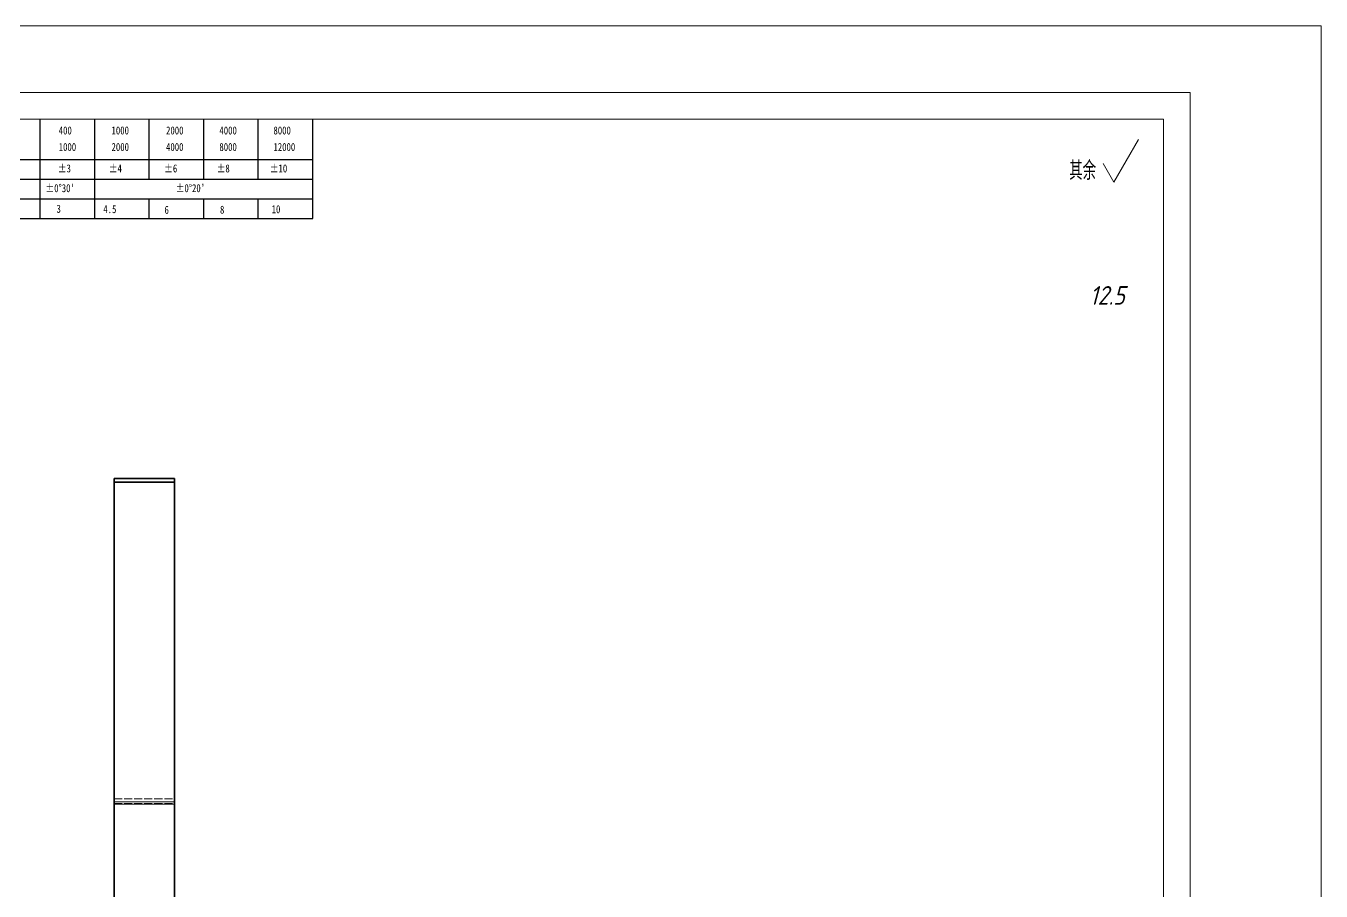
# Model space of a CAD drawing. Header units: millimetres. Extents: x -24189 to 119503, y -125094 to -79532.
# Drawn here: x 118532 to 119503, y -81204 to -80556 of the extents above; entities that cross this region are included whole.
import ezdxf
from ezdxf.enums import TextEntityAlignment as Align

# ---------------------------------------------------------------- set-up
doc = ezdxf.new("R2010")
doc.units = ezdxf.units.MM
doc.header["$LTSCALE"] = 0.5
for name, pattern in [('AM_ISO02W050x2', [3.75, 3, -0.75]), ('DASHED', [15, 12, -3]), ('DOT2', [0.125, 0, -0.125])]:
    doc.linetypes.add(name, pattern=pattern)
doc.layers.add('图\\M+19E79\\M+195B6\\M+18E9A', color=7, linetype='Continuous')
for name, color, linetype, lineweight in [('图框', 7, 'Continuous', 18), ('标注线', 3, 'Continuous', 18), ('粗实线', 7, 'Continuous', 35), ('虚线', 1, 'AM_ISO02W050x2', 18)]:
    doc.layers.add(name, color=color, linetype=linetype, lineweight=lineweight)
doc.layers.add('打印', color=7, linetype='Continuous', lineweight=15, plot=False)
doc.layers.add('打印-禁用', color=7, linetype='Continuous', lineweight=15, plot=False)
doc.styles.add('国标', font='simfang.ttf', dxfattribs={"width": 0.8})
doc.styles.add('机械长仿宋', font='gbenor.shx', dxfattribs={"height": 1, "bigfont": 'gbcbig.shx'})

# ---------------------------------------------------------------- blocks, each defined once
blk = doc.blocks.new('GZDEH零件A3图框V01版')
at = {"layer": '图\\M+19E79\\M+195B6\\M+18E9A', "color": 9}
for p, q in [((3061.98, -1561.98), (3061.98, -1554.46)), ((3072.2, -1561.98), (3072.2, -1554.46)), ((3082.42, -1561.98), (3082.42, -1554.46)), ((3092.64, -1561.98), (3092.64, -1554.46)), ((3102.86, -1561.98), (3102.86, -1554.46)), ((3113.09, -1573.08), (3113.09, -1554.46)), ((2996.09, -1561.98), (3113.09, -1561.98)), ((3061.98, -1573.08), (3061.98, -1561.98)), ((3072.2, -1573.08), (3072.2, -1561.98)), ((3082.42, -1565.68), (3082.42, -1561.98)), ((3092.64, -1565.68), (3092.64, -1561.98)), ((3102.86, -1565.68), (3102.86, -1561.98)), ((2996.09, -1565.68), (3113.09, -1565.68)), ((2996.09, -1569.38), (3113.09, -1569.38)), ((3082.42, -1573.08), (3082.42, -1569.48)), ((3092.64, -1573.08), (3092.64, -1569.38)), ((3102.86, -1573.08), (3102.86, -1569.38)), ((2990.09, -1573.08), (3113.09, -1573.08))]:
    blk.add_line(p, q, dxfattribs=at)
at = {"layer": '图框', "linetype": 'Continuous'}
for p, q in [((3272.49, -1554.46), (2882.49, -1554.46)), ((3272.49, -1832.96), (3272.49, -1554.46))]:
    blk.add_line(p, q, dxfattribs=at)
at = {"layer": '打印-禁用', "linetype": 'Continuous'}
for p, q in [((3277.49, -1549.46), (2857.49, -1549.46)), ((3277.49, -1846.46), (3277.49, -1549.46))]:
    blk.add_line(p, q, dxfattribs=at)
at = {"layer": '图\\M+19E79\\M+195B6\\M+18E9A', "color": 9, "style": '国标', "width": 0.8}
for s, p in [('400', (3065.46, -1557.31)), ('1000', (3075.36, -1557.31)), ('2000', (3085.57, -1557.31)), ('4000', (3095.57, -1557.31)), ('8000', (3105.7, -1557.31)), ('1000', (3065.46, -1560.41)), ('2000', (3075.36, -1560.41)), ('4000', (3085.57, -1560.41)), ('8000', (3095.57, -1560.41)), ('12000', (3105.7, -1560.41)), ('±3', (3065.3, -1564.42)), ('±4', (3074.85, -1564.42)), ('±6', (3085.22, -1564.42)), ('±8', (3095.06, -1564.42)), ('±10', (3105.02, -1564.42)), ("±0%%D30'", (3062.98, -1568.12)), ("±0%%D20'", (3087.38, -1568.12)), ('3', (3065.05, -1571.98)), ('4.5', (3073.82, -1572.05)), ('6', (3085.28, -1572.19)), ('8', (3095.68, -1572.15)), ('10', (3105.36, -1572.06))]:
    blk.add_text(s, height=1.5, dxfattribs=at).set_placement(p)
blk = doc.blocks.new('DEH A3')
at = {"layer": '图框'}
blk.add_blockref('GZDEH零件A3图框V01版', (-2857.49, 1846.46), dxfattribs=at)
blk = doc.blocks.new('其余任何12.5')
at = {"layer": '标注线'}
for p, q in [((0, 0), (4.62, 8)), ((-2.02, 3.5), (0, 0))]:
    blk.add_line(p, q, dxfattribs=at)
at = {"layer": '标注线', "color": 7, "linetype": 'DOT2', "style": '机械长仿宋'}
blk.add_text('其余', height=3.5, dxfattribs=at).set_placement((-8.38, 0.4))
at = {"layer": '标注线', "color": 2, "style": '机械长仿宋', "oblique": 15}
blk.add_attdef('12.5', text='', height=3.5, dxfattribs=at).set_placement((2.03, -24.04), align=Align.BOTTOM_RIGHT)

msp = doc.modelspace()

# ---------------------------------------------------------------- linework, layer by layer
at = {"color": 7, "lineweight": 13}
for p, q in [((118598.724, -81137.187), (118643.724, -81137.187)), ((118598.724, -81138.907), (118643.724, -81138.907))]:
    msp.add_line(p, q, dxfattribs=at)
at = {"layer": '打印'}
msp.add_lwpolyline([(117725.181, -80605.578), (119405.181, -80605.578), (119405.181, -81793.578), (117725.181, -81793.578)], close=True, dxfattribs=at)
at = {"layer": '标注线'}
msp.add_lwpolyline([(117624.301, -80555.641), (119503.306, -80555.641), (119503.306, -81852.309), (117624.301, -81852.309)], close=True, dxfattribs=at)
at = {"layer": '粗实线', "color": 7, "lineweight": 35, "ltscale": 0.071698}
for p, q in [((118598.724, -80897.603), (118598.724, -80894.735)), ((118643.724, -80897.603), (118643.724, -80894.735))]:
    msp.add_line(p, q, dxfattribs=at)
at = {"layer": '粗实线', "color": 7, "lineweight": 35}
for p, q in [((118598.724, -80894.735), (118643.724, -80894.735)), ((118598.724, -81137.187), (118598.724, -80897.603)), ((118598.724, -80897.603), (118643.724, -80897.603)), ((118643.724, -81137.187), (118643.724, -80897.603)), ((118598.724, -81431.385), (118598.724, -81138.907)), ((118643.724, -81431.385), (118643.724, -81138.907))]:
    msp.add_line(p, q, dxfattribs=at)
at = {"layer": '粗实线', "color": 7, "lineweight": 35, "ltscale": 0.043018}
for p, q in [((118598.724, -81138.907), (118598.724, -81137.187)), ((118643.724, -81138.907), (118643.724, -81137.187))]:
    msp.add_line(p, q, dxfattribs=at)
at = {"layer": '虚线', "linetype": 'DASHED', "lineweight": 13}
for p, q in [((118598.724, -81134.835), (118643.724, -81134.835)), ((118598.724, -81138.277), (118643.724, -81138.277))]:
    msp.add_line(p, q, dxfattribs=at)

# ---------------------------------------------------------------- block references
at = {"layer": '图框', "xscale": 4, "yscale": 4, "zscale": 4}
msp.add_blockref('DEH A3', (117725.181, -81793.578), dxfattribs=at)
at = {"layer": '标注线', "xscale": 4, "yscale": 4, "zscale": 4}
msp.add_blockref('其余任何12.5', (119347.999, -80672.636), dxfattribs=at).add_auto_attribs({'12.5': '12.5'})

doc.saveas('drawing.dxf')
